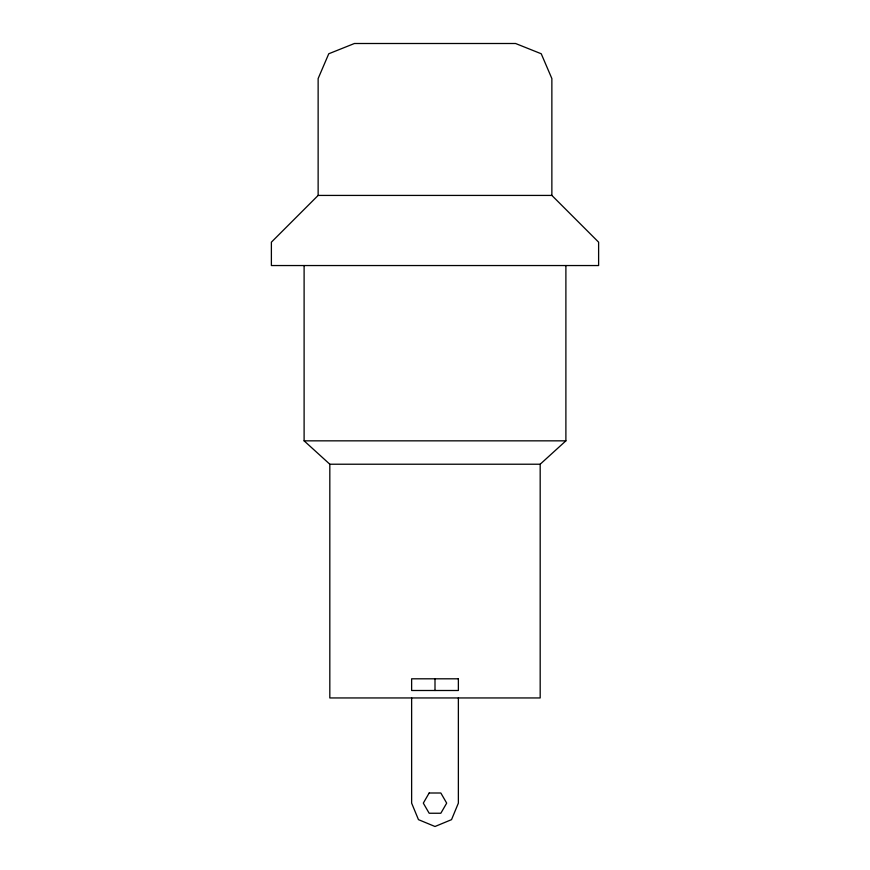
<?xml version="1.0" encoding="UTF-8"?>
<svg xmlns="http://www.w3.org/2000/svg" width="870" height="870" viewBox="0 0 870 870"><rect width="100%" height="100%" fill="white"/><g stroke="black" fill="none" stroke-linecap="round" stroke-linejoin="round"><path stroke-width="1.3" d="M318.137 195.424L271.386 242.175L271.386 265.546L598.614 265.546L598.614 242.175L551.863 195.424L318.137 195.424L318.137 78.561L328.762 53.766L354.427 43.5L515.573 43.5L541.238 53.766L551.863 78.561L551.863 195.424M304.108 265.546L304.108 440.84L329.817 464.221L540.183 464.221L565.891 440.84L565.891 265.546M304.108 440.84L565.891 440.84M540.183 464.221L540.183 697.947L329.817 697.947L329.817 464.221M458.37 697.947L458.37 803.13L451.53 819.649L435 826.5L418.47 819.649L411.63 803.13L411.63 697.947M435 678.807L435 690.497M429.16 793.005L423.309 803.13L429.16 813.243L440.84 813.243L446.691 803.13L440.84 793.005L429.16 793.005M458.37 678.807L411.63 678.807L411.63 690.497L458.37 690.497L458.37 678.807"/></g></svg>
